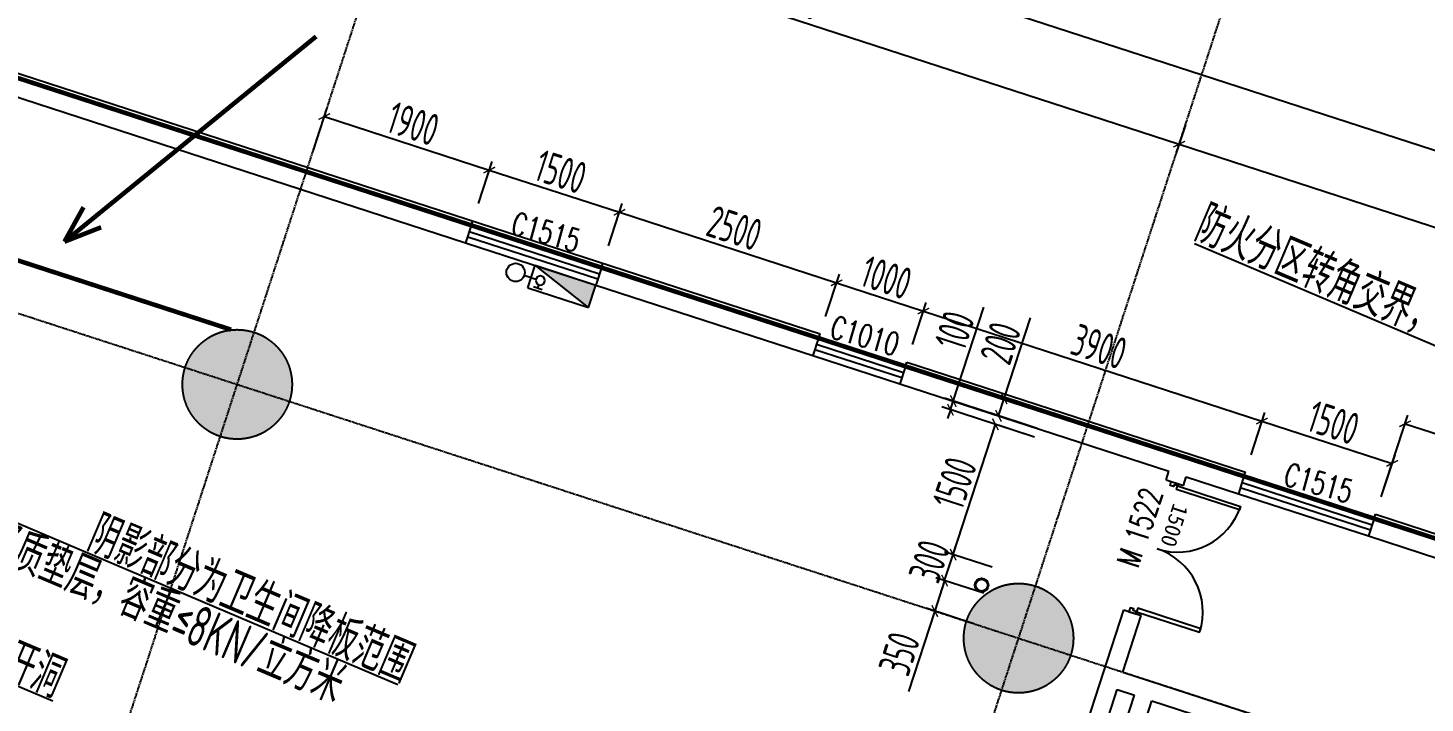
# Model space of a CAD drawing. Extents: x -3523 to 12007717, y -6694179 to 21431.
# Drawn here: x 11957767 to 11973072, y -6392090 to -6384691 of the extents above; entities that cross this region are included whole.
import ezdxf
from ezdxf.enums import TextEntityAlignment as Align
from ezdxf.xclip import XClip

# ---------------------------------------------------------------- set-up
doc = ezdxf.new("R2010")
doc.units = 0
doc.header["$LTSCALE"] = 10
doc.header["$MEASUREMENT"] = 0
doc.header["$XCLIPFRAME"] = 0
doc.linetypes.add('A3-RG-axis-100$0$CENTER', pattern=[2, 1.25, -0.25, 0.25, -0.25])
doc.linetypes.add('A3-RI-4F$0$DASH', pattern=[0.35, 0.25, -0.1])
for name, color, linetype in [('A3-RB-4F-100$0$A-DIMS-100', 1, 'Continuous'), ('A3-RG-axis-100$0$A-DIMS-100', 1, 'Continuous'), ('A3-RG-axis-100$0$A-GRID', 1, 'A3-RG-axis-100$0$CENTER'), ('A3-RI-4F$0$A-DOOR', 32, 'Continuous'), ('A3-RI-4F$0$A-FLOR', 2, 'Continuous'), ('A3-RI-4F$0$A-GLAZ', 140, 'Continuous'), ('A3-RI-4F$0$A-WALL', 7, 'Continuous'), ('A3-RI-4F$0$A-WALL-FINI', 95, 'Continuous'), ('A3-RM-4F$0$$AUDIT_BAD_LAYER1', 7, 'Continuous'), ('A3-RM-4F$0$0P-1', 191, 'Continuous'), ('A3-RM-4F$0$0P-FE-FH-P', 41, 'A3-RM-4F$0$YJdef_FE-FH_LINE_F'), ('A3-RM-4F$0$0P-FE-FH-V', 141, 'Continuous'), ('A3-RM-4F$0$0P-FE-HY', 141, 'Continuous'), ('A3-RS-1F$0$A-HATH-GRAY', 8, 'Continuous'), ('A3-RS-1F$0$A-WALL', 7, 'Continuous'), ('A3-SYMB-4F-100$0$A-SYMB', 4, 'Continuous'), ('A3-SYMB-4F-100$0$A-SYMB-AREA', 4, 'Continuous'), ('A3-SYMB-4F-100$0$A-SYMB-DOOR', 3, 'Continuous'), ('A3-SYMB-4F-100$0$A-SYMB-DOOR1', 3, 'Continuous'), ('A3-SYMB-4F-100$0$A-SYMB-DOOR2', 3, 'Continuous'), ('A3-SYMB-4F-100$0$A-SYMB-DOOR3', 3, 'Continuous'), ('A3-SYMB-4F-100$0$A-SYMB-NAME', 4, 'Continuous'), ('A3-SYMB-4F-100$0$A-SYMB-NAME-E', 4, 'Continuous')]:
    doc.layers.add(name, color=color, linetype=linetype)
doc.layers.add('A3-RI-4F$0$临时层', color=140, linetype='Continuous', plot=False)
doc.styles.add('A3-RB-4F-100$0$XD2008', font='xd-hzs.shx', dxfattribs={"width": 0.7, "bigfont": 'xd-hztxt.shx'})
doc.styles.add('A3-RG-axis-100$0$XD2008', font='xd-hzs.shx', dxfattribs={"width": 0.7, "bigfont": 'xd-hztxt.shx'})
doc.styles.add('A3-RI-4F$0$Standard', font='')
doc.styles.add('A3-RM-4F$0$hz1', font='hzs.shx', dxfattribs={"width": 0.75, "bigfont": 'hztxt.shx'})
doc.styles.add('A3-SYMB-4F-100$0$ECADI', font='hzs.shx', dxfattribs={"width": 0.7, "bigfont": 'hztxt.shx'})
doc.styles.add('A3-SYMB-4F-100$0$ECADI-TXT', font='simplex.shx', dxfattribs={"bigfont": 'hztxt.shx'})
doc.styles.get('A3-RI-4F$0$Standard').set_extended_font_data('SimSun')
doc.linetypes.add('A3-RM-4F$0$YJdef_FE-FH_LINE_F', pattern='A,4,-0.2,["F",A3-RM-4F$0$hz1,S=0.2,R=0,X=-0.1,Y=-0.1],-0.1', length=4.3)
doc.dimstyles.new('A3-RB-4F-100$0$XD100$0', dxfattribs={"dimscale": 100, "dimtxt": 3.5, "dimasz": 1, "dimexe": 1, "dimexo": 2, "dimgap": 0.5, "dimtad": 1, "dimdec": 0, "dimdsep": 46, "dimtxsty": 'A3-RB-4F-100$0$XD2008', "dimblk1": 'A3-RB-4F-100$0$_ARCHTICK', "dimblk2": 'A3-RB-4F-100$0$_ARCHTICK', "dimsah": 1, "dimcen": 2.5, "dimclrt": 4, "dimaunit": 1, "dimadec": 0, "dimazin": 0, "dimtfac": 1, "dimtdec": 0, "dimtix": 1, "dimtmove": 0, "dimatfit": 3, "dimfxl": 0, "dimtolj": 1, "dimtzin": 0, "dimarcsym": 0})
doc.dimstyles.new('A3-RG-axis-100$0$XD100$0', dxfattribs={"dimscale": 100, "dimtxt": 3.5, "dimasz": 1, "dimexe": 1, "dimexo": 2, "dimgap": 0.5, "dimtad": 1, "dimdec": 0, "dimdsep": 46, "dimtxsty": 'A3-RG-axis-100$0$XD2008', "dimblk1": 'A3-RG-axis-100$0$_ARCHTICK', "dimblk2": 'A3-RG-axis-100$0$_ARCHTICK', "dimsah": 1, "dimcen": 2.5, "dimclrt": 4, "dimaunit": 1, "dimadec": 0, "dimazin": 0, "dimtfac": 1, "dimtdec": 0, "dimtix": 1, "dimtmove": 0, "dimatfit": 3, "dimfxl": 0, "dimtolj": 1, "dimtzin": 0, "dimarcsym": 0})

# ---------------------------------------------------------------- blocks, each defined once
blk = doc.blocks.new('A3-RI-4F$0$J-双扇门-1500')
for points in [[(25, 80), (25, 805), (65, 805), (65, 80)], [(1475, 80), (1475, 805), (1435, 805), (1435, 80)], [(0, 80), (25, 80), (25, 40), (45, 40), (45, 0), (0, 0)], [(1500, 80), (1475, 80), (1475, 40), (1455, 40), (1455, 0), (1500, 0)]]:
    blk.add_lwpolyline(points, close=True)
for centre, start, end in [((25, 80), 0, 90), ((1475, 80), 90, 180)]:
    blk.add_arc(centre, 725, start, end)
at = {"layer": 'Defpoints', "style": 'A3-RI-4F$0$Standard'}
blk.add_text('1500', height=175, rotation=360, dxfattribs=at).set_placement((210, 94))
blk = doc.blocks.new('A3-RI-4F')
at = {"layer": 'A3-RI-4F$0$A-FLOR', "linetype": 'A3-RI-4F$0$DASH', "const_width": 50}
blk.add_lwpolyline([(11978174, -6391908), (11978174, -6391908), (11943983, -6380797), (11944801, -6378308), (11943490, -6377883), (11943490, -6377883), (11936319, -6375553), (11936424, -6375230), (11935996, -6375091), (11935888, -6375424)], dxfattribs=at)
at = {"layer": 'A3-RI-4F$0$A-GLAZ'}
for p, q in [((11962624, -6386855), (11964050, -6387319)), ((11962562, -6387045), (11963989, -6387509)), ((11962584, -6386979), (11964010, -6387442)), ((11962602, -6386922), (11964029, -6387385)), ((11966428, -6388091), (11967379, -6388400)), ((11966388, -6388215), (11967339, -6388524)), ((11966407, -6388158), (11967358, -6388467)), ((11966366, -6388281), (11967317, -6388590)), ((11971088, -6389605), (11972515, -6390069)), ((11971027, -6389796), (11972453, -6390259)), ((11971048, -6389729), (11972475, -6390193)), ((11971067, -6389672), (11972493, -6390136))]:
    blk.add_line(p, q, dxfattribs=at)
at = {"layer": 'A3-RI-4F$0$A-WALL'}
for p, q in [((11950260, -6382838), (11962624, -6386855)), ((11952291, -6383708), (11962562, -6387045)), ((11962624, -6386855), (11962562, -6387045)), ((11962624, -6386855), (11962562, -6387045)), ((11964050, -6387319), (11963989, -6387509)), ((11964050, -6387319), (11966428, -6388091)), ((11963989, -6387509), (11966366, -6388281)), ((11966428, -6388091), (11966366, -6388281)), ((11967379, -6388400), (11967317, -6388590)), ((11967379, -6388400), (11971088, -6389605)), ((11967317, -6388590), (11970265, -6389548)), ((11970235, -6389644), (11970265, -6389548)), ((11970235, -6389644), (11970425, -6389705)), ((11970425, -6389705), (11970456, -6389610)), ((11970456, -6389610), (11971027, -6389796)), ((11971088, -6389605), (11971027, -6389796)), ((11972515, -6390069), (11972453, -6390259)), ((11972515, -6390069), (11974512, -6390718)), ((11972453, -6390259), (11974450, -6390908)), ((11967083, -6399344), (11969771, -6391070)), ((11969760, -6391750), (11969961, -6391132)), ((11969771, -6391070), (11969961, -6391132)), ((11969760, -6391750), (11972756, -6392723)), ((11967335, -6399216), (11969699, -6391940)), ((11969699, -6391940), (11969889, -6392002)), ((11967587, -6399087), (11969889, -6392002)), ((11968225, -6397770), (11970079, -6392064)), ((11970079, -6392064), (11972694, -6392914))]:
    blk.add_line(p, q, dxfattribs=at)
at = {"layer": 'A3-RI-4F$0$A-WALL-FINI'}
for p, q in [((11950275, -6382790), (11966444, -6388044)), ((11962624, -6386855), (11962639, -6386808)), ((11964050, -6387319), (11964066, -6387271)), ((11966428, -6388091), (11966444, -6388044)), ((11967379, -6388400), (11967395, -6388353)), ((11967395, -6388353), (11971104, -6389558)), ((11971088, -6389605), (11971104, -6389558)), ((11972515, -6390069), (11972530, -6390021)), ((11972530, -6390021), (11978189, -6391860))]:
    blk.add_line(p, q, dxfattribs=at)
at = {"layer": 'A3-RI-4F$0$A-WALL-FINI', "color": 5, "linetype": 'A3-RI-4F$0$DASH', "const_width": 50}
for points in [[(11958167, -6387034), (11958376, -6386656)], [(11958167, -6387034), (11958569, -6386876)]]:
    blk.add_lwpolyline(points, dxfattribs=at)
at = {"layer": 'A3-RI-4F$0$临时层', "color": 5, "linetype": 'A3-RI-4F$0$DASH', "const_width": 50}
for points in [[(11943539, -6382652), (11959992, -6387998)], [(11960924, -6384785), (11958167, -6387034)]]:
    blk.add_lwpolyline(points, dxfattribs=at)
at = {"layer": 'A3-RI-4F$0$A-DOOR', "rotation": 251.9999999965609}
blk.add_blockref('A3-RI-4F$0$J-双扇门-1500', (11970292, -6389662), dxfattribs=at)
blk = doc.blocks.new('A3-RG-axis-100$0$_ARCHTICK')
at = {"color": 0, "linetype": 'ByBlock', "const_width": 0.15}
blk.add_lwpolyline([(-0.5, -0.5), (0.5, 0.5)], dxfattribs=at)
blk = doc.blocks.new('*D252')
at = {"layer": 'A3-RG-axis-100$0$A-DIMS-100', "color": 0, "lineweight": -2}
for p, q in [((11961887, -6382974), (11961788, -6383279)), ((11961819, -6383184), (11970378, -6385965)), ((11970447, -6385755), (11970347, -6386060))]:
    blk.add_line(p, q, dxfattribs=at)
at = {"layer": 'Defpoints', "color": 0}
for p in [(11961949, -6382783), (11970508, -6385565), (11970378, -6385965)]:
    blk.add_point(p, dxfattribs=at)
at = {"layer": 'A3-RG-axis-100$0$A-DIMS-100', "color": 0, "lineweight": -2, "xscale": 100, "yscale": 100, "zscale": 100}
for p, rotation in [((11961819, -6383184), 162.0000000004873), ((11970378, -6385965), 342.0000000004872)]:
    blk.add_blockref('A3-RG-axis-100$0$_ARCHTICK', p, dxfattribs=dict(at, rotation=rotation))
at = {"layer": 'A3-RG-axis-100$0$A-DIMS-100', "color": 4, "insert": (11966168, -6384360), "char_height": 350, "attachment_point": 5, "rotation": 342, "style": 'A3-RG-axis-100$0$XD2008'}
blk.add_mtext('\\A1;9000', dxfattribs=at)
blk = doc.blocks.new('*D257')
at = {"layer": 'A3-RG-axis-100$0$A-DIMS-100', "color": 0, "lineweight": -2}
for p, q in [((11918409, -6371163), (11919299, -6368422)), ((11919269, -6368517), (11981087, -6388603)), ((11981403, -6387632), (11981056, -6388698))]:
    blk.add_line(p, q, dxfattribs=at)
at = {"layer": 'Defpoints', "color": 0}
for p in [(11918347, -6371353), (11981464, -6387442), (11981087, -6388603)]:
    blk.add_point(p, dxfattribs=at)
at = {"layer": 'A3-RG-axis-100$0$A-DIMS-100', "color": 0, "lineweight": -2, "xscale": 100, "yscale": 100, "zscale": 100}
for p, rotation in [((11919269, -6368517), 162.0000000004873), ((11981087, -6388603), 342.0000000004872)]:
    blk.add_blockref('A3-RG-axis-100$0$_ARCHTICK', p, dxfattribs=dict(at, rotation=rotation))
at = {"layer": 'A3-RG-axis-100$0$A-DIMS-100', "color": 4, "insert": (11950247, -6378346), "char_height": 350, "attachment_point": 5, "rotation": 342, "style": 'A3-RG-axis-100$0$XD2008'}
blk.add_mtext('\\A1;65000', dxfattribs=at)
blk = doc.blocks.new('*D259')
at = {"layer": 'A3-RG-axis-100$0$A-DIMS-100', "color": 0, "lineweight": -2}
for p, q in [((11970447, -6385755), (11970347, -6386060)), ((11970378, -6385965), (11977036, -6388128)), ((11977104, -6387918), (11977005, -6388223))]:
    blk.add_line(p, q, dxfattribs=at)
at = {"layer": 'Defpoints', "color": 0}
for p in [(11970508, -6385565), (11977166, -6387728), (11977036, -6388128)]:
    blk.add_point(p, dxfattribs=at)
at = {"layer": 'A3-RG-axis-100$0$A-DIMS-100', "color": 0, "lineweight": -2, "xscale": 100, "yscale": 100, "zscale": 100}
for p, rotation in [((11970378, -6385965), 161.999999999888), ((11977036, -6388128), 341.999999999888)]:
    blk.add_blockref('A3-RG-axis-100$0$_ARCHTICK', p, dxfattribs=dict(at, rotation=rotation))
at = {"layer": 'A3-RG-axis-100$0$A-DIMS-100', "color": 4, "insert": (11973777, -6386833), "char_height": 350, "attachment_point": 5, "rotation": 342, "style": 'A3-RG-axis-100$0$XD2008'}
blk.add_mtext('\\A1;7000', dxfattribs=at)
blk = doc.blocks.new('A3-SYMB-4F-100$0$ECADI-TAG-ROOM')
at = {"layer": 'A3-SYMB-4F-100$0$A-SYMB-AREA', "style": 'A3-SYMB-4F-100$0$ECADI', "width": 0.7}
blk.add_attdef('340M2', text='', height=2.5, dxfattribs=at).set_placement((7.17, -1.75), align=Align.MIDDLE_LEFT)
at = {"layer": 'A3-SYMB-4F-100$0$A-SYMB-NAME', "style": 'A3-SYMB-4F-100$0$ECADI', "width": 0.7}
blk.add_attdef('CHINESENAME', (-5.13, 0.09), '', height=4.5, dxfattribs=at)
at = {"layer": 'A3-SYMB-4F-100$0$A-SYMB-NAME-E', "style": 'A3-SYMB-4F-100$0$ECADI', "width": 0.7}
for tag, p in [('ENGLISHHIGH', (-5.13, 8.04)), ('ENGLISHLOW', (-5.13, 4.84))]:
    blk.add_attdef(tag, p, '', height=2.5, dxfattribs=at)
blk = doc.blocks.new('A3-SYMB-4F-100$0$ECADI-TAG-DOOR')
at = {"layer": 'A3-SYMB-4F-100$0$A-SYMB-DOOR', "style": 'A3-SYMB-4F-100$0$ECADI-TXT', "width": 0.7}
for tag, p in [('门窗主编号1', (-6.41, 7.26)), ('门窗主编号2', (2.08, 7.26))]:
    blk.add_attdef(tag, p, '', height=2.5, dxfattribs=at)
at = {"layer": 'A3-SYMB-4F-100$0$A-SYMB-DOOR', "style": 'A3-SYMB-4F-100$0$ECADI-TXT', "width": 0.7, "flags": 1}
for tag, p in [('洞口尺寸(宽X高)', (-6.42, 1.62)), ('备注', (-6.39, -1.21))]:
    blk.add_attdef(tag, p, '', height=2.5, dxfattribs=at)
at = {"layer": 'A3-SYMB-4F-100$0$A-SYMB-DOOR1', "style": 'A3-SYMB-4F-100$0$ECADI-TXT', "width": 0.7}
blk.add_attdef('门窗辅编号1', (-6.41, 4.41), '', height=2.5, dxfattribs=at)
at = {"layer": 'A3-SYMB-4F-100$0$A-SYMB-DOOR2', "style": 'A3-SYMB-4F-100$0$ECADI-TXT', "width": 0.7}
blk.add_attdef('门窗辅编号2', (-2.86, 4.41), '', height=2.5, dxfattribs=at)
at = {"layer": 'A3-SYMB-4F-100$0$A-SYMB-DOOR3', "style": 'A3-SYMB-4F-100$0$ECADI-TXT', "width": 0.7}
blk.add_attdef('门窗辅编号3', (2.32, 4.41), '', height=2.5, dxfattribs=at)
blk = doc.blocks.new('A3-SYMB-4F-100')
at = {"layer": 'A3-SYMB-4F-100$0$A-SYMB'}
for points in [[(11977975, -6391791), (11977772, -6390123), (11970547, -6387056)], [(11954446, -6390169), (11956168, -6389486), (11961820, -6391885)], [(11954446, -6391954), (11956168, -6391272), (11958039, -6392066)]]:
    blk.add_lwpolyline(points, dxfattribs=at)
ref = blk.add_blockref('A3-SYMB-4F-100$0$ECADI-TAG-ROOM', (11976601, -6389583), dxfattribs=dict(at, xscale=-99.99999999989049, yscale=100.0000000001164, rotation=337.0000302380984))
ref.add_attrib('CHINESENAME', '防火分区转角交界，4M范围内仅限设固定乙级防火窗扇', (11970516, -6387014), dxfattribs={"height": 450, "rotation": 337, "style": 'A3-SYMB-4F-100$0$ECADI', "width": 0.7})
ref = blk.add_blockref('A3-SYMB-4F-100$0$ECADI-TAG-ROOM', (11957724, -6390687), dxfattribs=dict(at, xscale=99.99999999989048, yscale=100.0000000001164, rotation=337.0000000000827))
ref.add_attrib('CHINESENAME', '上部采用轻质垫层，容重≤8KN/立方米', (11956109, -6389992), dxfattribs={"height": 450, "rotation": 337, "style": 'A3-SYMB-4F-100$0$ECADI', "width": 0.7})
ref = blk.add_blockref('A3-SYMB-4F-100$0$ECADI-TAG-ROOM', (11959999, -6391107), dxfattribs=dict(at, xscale=99.99999999989048, yscale=100.0000000001164, rotation=337.0000000000827))
ref.add_attrib('CHINESENAME', '阴影部分为卫生间降板范围', (11958385, -6390412), dxfattribs={"height": 450, "rotation": 337, "style": 'A3-SYMB-4F-100$0$ECADI', "width": 0.7})
ref = blk.add_blockref('A3-SYMB-4F-100$0$ECADI-TAG-ROOM', (11957920, -6392010), dxfattribs=dict(at, xscale=99.99999999989048, yscale=100.0000000001164, rotation=337.0000000000827))
ref.add_attrib('CHINESENAME', '排烟管井开洞', (11956306, -6391315), dxfattribs={"height": 450, "rotation": 337, "style": 'A3-SYMB-4F-100$0$ECADI', "width": 0.7})
at = {"layer": 'A3-SYMB-4F-100$0$A-SYMB-DOOR'}
ref = blk.add_blockref('A3-SYMB-4F-100$0$ECADI-TAG-DOOR', (11970746, -6390456, -333), dxfattribs=dict(at, xscale=99.99999999997296, yscale=100, zscale=100, rotation=71.99999999999999))
ref.add_attrib('门窗主编号1', 'M', dxfattribs={"height": 250, "rotation": 72, "style": 'A3-SYMB-4F-100$0$ECADI-TXT', "width": 0.7}).set_placement((11969982, -6390450, -333), align=Align.RIGHT)
ref.add_attrib('门窗主编号2', '1522', (11970017, -6390357), dxfattribs={"height": 250, "rotation": 72, "style": 'A3-SYMB-4F-100$0$ECADI-TXT', "width": 0.7})
at = {"layer": 'A3-SYMB-4F-100$0$A-SYMB-DOOR1'}
ref = blk.add_blockref('A3-SYMB-4F-100$0$ECADI-TAG-DOOR', (11963792, -6387917), dxfattribs=dict(at, xscale=99.99999999997293, yscale=100, zscale=100, rotation=344.0251775405333))
ref.add_attrib('门窗主编号1', 'C1515', dxfattribs={"height": 250, "rotation": 344.0252, "style": 'A3-SYMB-4F-100$0$ECADI-TXT', "width": 0.7}).set_placement((11963772, -6387153), align=Align.RIGHT)
ref = blk.add_blockref('A3-SYMB-4F-100$0$ECADI-TAG-DOOR', (11967287, -6389052), dxfattribs=dict(at, xscale=99.99999999997293, yscale=100, zscale=100, rotation=344.0251775405333))
ref.add_attrib('门窗主编号1', 'C1010', dxfattribs={"height": 250, "rotation": 344.0252, "style": 'A3-SYMB-4F-100$0$ECADI-TXT', "width": 0.7}).set_placement((11967266, -6388289), align=Align.RIGHT)
ref = blk.add_blockref('A3-SYMB-4F-100$0$ECADI-TAG-DOOR', (11972257, -6390667), dxfattribs=dict(at, xscale=99.99999999997293, yscale=100, zscale=100, rotation=344.0251775405333))
ref.add_attrib('门窗主编号1', 'C1515', dxfattribs={"height": 250, "rotation": 344.0252, "style": 'A3-SYMB-4F-100$0$ECADI-TXT', "width": 0.7}).set_placement((11972236, -6389903), align=Align.RIGHT)
blk = doc.blocks.new('*U3226')
at = {"layer": 'A3-RM-4F$0$$AUDIT_BAD_LAYER1', "extrusion": (0, 0, -1)}
blk.add_hatch(color=256, dxfattribs=at).paths.add_polyline_path([(-260, 700), (0, 0), (0, 700)])
for p, q in [((260, 700), (0, 700)), ((0, 0), (0, 700)), ((260, 700), (0, 0)), ((260, 0), (260, 700)), ((231, 156, 0), (231, 56, 0)), ((260, 0), (0, 0)), ((231, 106, 0), (191, 106, 0))]:
    blk.add_line(p, q, dxfattribs=at)
blk.add_circle((-141, 106, 0), 50, dxfattribs=at)
blk = doc.blocks.new('A3-RM-4F$0$DFA')
at = {"layer": 'A3-RM-4F$0$0P-FE-FH-V'}
for radius in [75, 65]:
    blk.add_circle((0, 0), radius, dxfattribs=at)
blk = doc.blocks.new('A3-RM-4F')
at = {"layer": 'A3-RM-4F$0$0P-FE-FH-P'}
blk.add_line((11963204, -6387402, 0), (11963332, -6387444, 0), dxfattribs=at)
at = {"layer": 'A3-RM-4F$0$0P-FE-FH-V'}
blk.add_circle((11963109, -6387371, 0), 100, dxfattribs=at)
at = {"layer": 'A3-RM-4F$0$0P-1'}
blk.add_blockref('A3-RM-4F$0$DFA', (11968214, -6390798), dxfattribs=at)
at = {"layer": 'A3-RM-4F$0$0P-FE-FH-V'}
blk.add_blockref('A3-RM-4F$0$DFA', (11968214, -6390798), dxfattribs=at)
at = {"layer": 'A3-RM-4F$0$0P-FE-HY', "rotation": 251.9999999996504}
blk.add_blockref('*U3226', (11963323, -6387293), dxfattribs=at)
blk = doc.blocks.new('A3-RB-4F-100$0$_ARCHTICK')
at = {"color": 0, "linetype": 'ByBlock', "const_width": 0.15}
blk.add_lwpolyline([(-0.5, -0.5), (0.5, 0.5)], dxfattribs=at)
blk = doc.blocks.new('*D2609')
at = {"layer": 'A3-RB-4F-100$0$A-DIMS-100', "color": 0, "lineweight": -2}
for p, q in [((11972592, -6389831), (11972884, -6388934)), ((11972853, -6389029), (11974850, -6389678)), ((11974589, -6390480), (11974881, -6389583))]:
    blk.add_line(p, q, dxfattribs=at)
at = {"layer": 'Defpoints', "color": 0}
for p in [(11974850, -6389678), (11972530, -6390021), (11974528, -6390670)]:
    blk.add_point(p, dxfattribs=at)
at = {"layer": 'A3-RB-4F-100$0$A-DIMS-100', "color": 0, "lineweight": -2, "xscale": 100, "yscale": 100, "zscale": 100}
for p, rotation in [((11972853, -6389029), 161.9999999999523), ((11974850, -6389678), 341.9999999999523)]:
    blk.add_blockref('A3-RB-4F-100$0$_ARCHTICK', p, dxfattribs=dict(at, rotation=rotation))
at = {"layer": 'A3-RB-4F-100$0$A-DIMS-100', "color": 4, "insert": (11973921, -6389139), "char_height": 350, "attachment_point": 5, "rotation": 342, "style": 'A3-RB-4F-100$0$XD2008'}
blk.add_mtext('\\A1;2100', dxfattribs=at)
blk = doc.blocks.new('*D2610')
at = {"layer": 'A3-RB-4F-100$0$A-DIMS-100', "color": 0, "lineweight": -2}
for p, q in [((11971166, -6389368), (11971316, -6388904)), ((11971285, -6388999), (11972712, -6389463)), ((11972592, -6389831), (11972743, -6389368))]:
    blk.add_line(p, q, dxfattribs=at)
at = {"layer": 'Defpoints', "color": 0}
for p in [(11972712, -6389463), (11971104, -6389558), (11972530, -6390021)]:
    blk.add_point(p, dxfattribs=at)
at = {"layer": 'A3-RB-4F-100$0$A-DIMS-100', "color": 0, "lineweight": -2, "xscale": 100, "yscale": 100, "zscale": 100}
for p, rotation in [((11971285, -6388999), 161.9999999999605), ((11972712, -6389463), 341.9999999999605)]:
    blk.add_blockref('A3-RB-4F-100$0$_ARCHTICK', p, dxfattribs=dict(at, rotation=rotation))
at = {"layer": 'A3-RB-4F-100$0$A-DIMS-100', "color": 4, "insert": (11972068, -6389017), "char_height": 350, "attachment_point": 5, "rotation": 342, "style": 'A3-RB-4F-100$0$XD2008'}
blk.add_mtext('\\A1;1500', dxfattribs=at)
blk = doc.blocks.new('*D2681')
at = {"layer": 'A3-RB-4F-100$0$A-DIMS-100', "color": 0, "lineweight": -2}
for p, q in [((11967456, -6388162), (11967607, -6387699)), ((11967576, -6387794), (11971285, -6388999)), ((11971166, -6389368), (11971316, -6388904))]:
    blk.add_line(p, q, dxfattribs=at)
at = {"layer": 'Defpoints', "color": 0}
for p in [(11967395, -6388353), (11971285, -6388999), (11971104, -6389558)]:
    blk.add_point(p, dxfattribs=at)
at = {"layer": 'A3-RB-4F-100$0$A-DIMS-100', "color": 0, "lineweight": -2, "xscale": 100, "yscale": 100, "zscale": 100}
for p, rotation in [((11967576, -6387794), 161.9999999999688), ((11971285, -6388999), 341.9999999999688)]:
    blk.add_blockref('A3-RB-4F-100$0$_ARCHTICK', p, dxfattribs=dict(at, rotation=rotation))
at = {"layer": 'A3-RB-4F-100$0$A-DIMS-100', "color": 4, "insert": (11969500, -6388183), "char_height": 350, "attachment_point": 5, "rotation": 342, "style": 'A3-RB-4F-100$0$XD2008'}
blk.add_mtext('\\A1;3900', dxfattribs=at)
blk = doc.blocks.new('*D2682')
at = {"layer": 'A3-RB-4F-100$0$A-DIMS-100', "color": 0, "lineweight": -2}
for p, q in [((11966505, -6387853), (11966656, -6387390)), ((11966625, -6387485), (11967576, -6387794)), ((11967456, -6388162), (11967607, -6387699))]:
    blk.add_line(p, q, dxfattribs=at)
at = {"layer": 'Defpoints', "color": 0}
for p in [(11967576, -6387794), (11966443, -6388044), (11967395, -6388353)]:
    blk.add_point(p, dxfattribs=at)
at = {"layer": 'A3-RB-4F-100$0$A-DIMS-100', "color": 0, "lineweight": -2, "xscale": 100, "yscale": 100, "zscale": 100}
for p, rotation in [((11966625, -6387485), 161.9999999999784), ((11967576, -6387794), 341.9999999999785)]:
    blk.add_blockref('A3-RB-4F-100$0$_ARCHTICK', p, dxfattribs=dict(at, rotation=rotation))
at = {"layer": 'A3-RB-4F-100$0$A-DIMS-100', "color": 4, "insert": (11967170, -6387426), "char_height": 350, "attachment_point": 5, "rotation": 342, "style": 'A3-RB-4F-100$0$XD2008'}
blk.add_mtext('\\A1;1000', dxfattribs=at)
blk = doc.blocks.new('*D2683')
at = {"layer": 'A3-RB-4F-100$0$A-DIMS-100', "color": 0, "lineweight": -2}
for p, q in [((11964128, -6387081), (11964278, -6386617)), ((11964247, -6386712), (11966625, -6387485)), ((11966505, -6387853), (11966656, -6387390))]:
    blk.add_line(p, q, dxfattribs=at)
at = {"layer": 'Defpoints', "color": 0}
for p in [(11964066, -6387271), (11966625, -6387485), (11966443, -6388044)]:
    blk.add_point(p, dxfattribs=at)
at = {"layer": 'A3-RB-4F-100$0$A-DIMS-100', "color": 0, "lineweight": -2, "xscale": 100, "yscale": 100, "zscale": 100}
for p, rotation in [((11964247, -6386712), 161.999999999954), ((11966625, -6387485), 341.999999999954)]:
    blk.add_blockref('A3-RB-4F-100$0$_ARCHTICK', p, dxfattribs=dict(at, rotation=rotation))
at = {"layer": 'A3-RB-4F-100$0$A-DIMS-100', "color": 4, "insert": (11965506, -6386885), "char_height": 350, "attachment_point": 5, "rotation": 342, "style": 'A3-RB-4F-100$0$XD2008'}
blk.add_mtext('\\A1;2500', dxfattribs=at)
blk = doc.blocks.new('*D2684')
at = {"layer": 'A3-RB-4F-100$0$A-DIMS-100', "color": 0, "lineweight": -2}
for p, q in [((11962701, -6386617), (11962852, -6386154)), ((11962821, -6386249), (11964247, -6386712)), ((11964128, -6387081), (11964278, -6386617))]:
    blk.add_line(p, q, dxfattribs=at)
at = {"layer": 'Defpoints', "color": 0}
for p in [(11964247, -6386712), (11962639, -6386808), (11964066, -6387271)]:
    blk.add_point(p, dxfattribs=at)
at = {"layer": 'A3-RB-4F-100$0$A-DIMS-100', "color": 0, "lineweight": -2, "xscale": 100, "yscale": 100, "zscale": 100}
for p, rotation in [((11962821, -6386249), 161.9999999999706), ((11964247, -6386712), 341.9999999999706)]:
    blk.add_blockref('A3-RB-4F-100$0$_ARCHTICK', p, dxfattribs=dict(at, rotation=rotation))
at = {"layer": 'A3-RB-4F-100$0$A-DIMS-100', "color": 4, "insert": (11963604, -6386267), "char_height": 350, "attachment_point": 5, "rotation": 342, "style": 'A3-RB-4F-100$0$XD2008'}
blk.add_mtext('\\A1;1500', dxfattribs=at)
blk = doc.blocks.new('*D2685')
at = {"layer": 'A3-RB-4F-100$0$A-DIMS-100', "color": 0, "lineweight": -2}
for p, q in [((11960894, -6386030), (11961045, -6385567)), ((11961014, -6385662), (11962821, -6386249)), ((11962701, -6386617), (11962852, -6386154))]:
    blk.add_line(p, q, dxfattribs=at)
at = {"layer": 'Defpoints', "color": 0}
for p in [(11960832, -6386220), (11962821, -6386249), (11962639, -6386808)]:
    blk.add_point(p, dxfattribs=at)
at = {"layer": 'A3-RB-4F-100$0$A-DIMS-100', "color": 0, "lineweight": -2, "xscale": 100, "yscale": 100, "zscale": 100}
for p, rotation in [((11961014, -6385662), 161.9999999999718), ((11962821, -6386249), 341.9999999999719)]:
    blk.add_blockref('A3-RB-4F-100$0$_ARCHTICK', p, dxfattribs=dict(at, rotation=rotation))
at = {"layer": 'A3-RB-4F-100$0$A-DIMS-100', "color": 4, "insert": (11961987, -6385741), "char_height": 350, "attachment_point": 5, "rotation": 342, "style": 'A3-RB-4F-100$0$XD2008'}
blk.add_mtext('\\A1;1900', dxfattribs=at)
blk = doc.blocks.new('*D2849')
at = {"layer": 'A3-RB-4F-100$0$A-DIMS-100', "color": 0, "lineweight": -2}
for p, q in [((11968237, -6390887), (11967714, -6390717)), ((11967809, -6390748), (11967701, -6391081)), ((11967701, -6391081), (11967413, -6391965)), ((11968129, -6391220), (11967606, -6391050))]:
    blk.add_line(p, q, dxfattribs=at)
at = {"layer": 'Defpoints', "color": 0}
for p in [(11967809, -6390748), (11968427, -6390949), (11968319, -6391282)]:
    blk.add_point(p, dxfattribs=at)
at = {"layer": 'A3-RB-4F-100$0$A-DIMS-100', "color": 0, "lineweight": -2, "xscale": 100, "yscale": 100, "zscale": 100}
for p, rotation in [((11967809, -6390748), 71.99999999997692), ((11967701, -6391081), 251.9999999999769)]:
    blk.add_blockref('A3-RB-4F-100$0$_ARCHTICK', p, dxfattribs=dict(at, rotation=rotation))
at = {"layer": 'A3-RB-4F-100$0$A-DIMS-100', "color": 4, "insert": (11967312, -6391549), "char_height": 350, "attachment_point": 5, "rotation": 72, "style": 'A3-RB-4F-100$0$XD2008'}
blk.add_mtext('\\A1;350', dxfattribs=at)
blk = doc.blocks.new('*D2850')
at = {"layer": 'A3-RB-4F-100$0$A-DIMS-100', "color": 0, "lineweight": -2}
for p, q in [((11967902, -6390463), (11967933, -6390368)), ((11968330, -6390602), (11967807, -6390432)), ((11967809, -6390748), (11967902, -6390463)), ((11968237, -6390887), (11967714, -6390717)), ((11967809, -6390748), (11967778, -6390843))]:
    blk.add_line(p, q, dxfattribs=at)
at = {"layer": 'Defpoints', "color": 0}
for p in [(11967902, -6390463), (11968520, -6390664), (11968427, -6390949)]:
    blk.add_point(p, dxfattribs=at)
at = {"layer": 'A3-RB-4F-100$0$A-DIMS-100', "color": 0, "lineweight": -2, "xscale": 100, "yscale": 100, "zscale": 100}
for p, rotation in [((11967902, -6390463), 251.9999999998578), ((11967809, -6390748), 71.99999999985778)]:
    blk.add_blockref('A3-RB-4F-100$0$_ARCHTICK', p, dxfattribs=dict(at, rotation=rotation))
at = {"layer": 'A3-RB-4F-100$0$A-DIMS-100', "color": 4, "insert": (11967641, -6390536), "char_height": 350, "attachment_point": 5, "rotation": 72, "style": 'A3-RB-4F-100$0$XD2008'}
blk.add_mtext('\\A1;300', dxfattribs=at)
blk = doc.blocks.new('*D2851')
at = {"layer": 'A3-RB-4F-100$0$A-DIMS-100', "color": 0, "lineweight": -2}
for p, q in [((11967902, -6390463), (11968365, -6389036)), ((11968793, -6389175), (11968270, -6389005)), ((11968330, -6390602), (11967807, -6390432))]:
    blk.add_line(p, q, dxfattribs=at)
at = {"layer": 'Defpoints', "color": 0}
for p in [(11968365, -6389036), (11968983, -6389237), (11968520, -6390664)]:
    blk.add_point(p, dxfattribs=at)
at = {"layer": 'A3-RB-4F-100$0$A-DIMS-100', "color": 0, "lineweight": -2, "xscale": 100, "yscale": 100, "zscale": 100}
for p, rotation in [((11968365, -6389036), 72.0000000000036), ((11967902, -6390463), 252.0000000000036)]:
    blk.add_blockref('A3-RB-4F-100$0$_ARCHTICK', p, dxfattribs=dict(at, rotation=rotation))
at = {"layer": 'A3-RB-4F-100$0$A-DIMS-100', "color": 4, "insert": (11967919, -6389680), "char_height": 350, "attachment_point": 5, "rotation": 72, "style": 'A3-RB-4F-100$0$XD2008'}
blk.add_mtext('\\A1;1500', dxfattribs=at)
blk = doc.blocks.new('*D2852')
at = {"layer": 'A3-RB-4F-100$0$A-DIMS-100', "color": 0, "lineweight": -2}
for p, q in [((11967904, -6388781), (11968239, -6387751)), ((11968793, -6389175), (11967778, -6388845)), ((11968824, -6389080), (11967809, -6388750)), ((11967873, -6388876), (11967842, -6388971)), ((11967873, -6388876), (11967904, -6388781))]:
    blk.add_line(p, q, dxfattribs=at)
at = {"layer": 'Defpoints', "color": 0}
for p in [(11967904, -6388781), (11969014, -6389142), (11968983, -6389237)]:
    blk.add_point(p, dxfattribs=at)
at = {"layer": 'A3-RB-4F-100$0$A-DIMS-100', "color": 0, "lineweight": -2, "xscale": 100, "yscale": 100, "zscale": 100}
for p, rotation in [((11967904, -6388781), 251.9999999999699), ((11967873, -6388876), 71.99999999996984)]:
    blk.add_blockref('A3-RB-4F-100$0$_ARCHTICK', p, dxfattribs=dict(at, rotation=rotation))
at = {"layer": 'A3-RB-4F-100$0$A-DIMS-100', "color": 4, "insert": (11967919, -6388006), "char_height": 350, "attachment_point": 5, "rotation": 72, "style": 'A3-RB-4F-100$0$XD2008'}
blk.add_mtext('\\A1;100', dxfattribs=at)
blk = doc.blocks.new('*D2853')
at = {"layer": 'A3-RB-4F-100$0$A-DIMS-100', "color": 0, "lineweight": -2}
for p, q in [((11968460, -6388752), (11968748, -6387867)), ((11968886, -6388890), (11968365, -6388721)), ((11968399, -6388942), (11968460, -6388752)), ((11968824, -6389080), (11968303, -6388911))]:
    blk.add_line(p, q, dxfattribs=at)
at = {"layer": 'Defpoints', "color": 0}
for p in [(11968460, -6388752), (11969076, -6388952), (11969014, -6389142)]:
    blk.add_point(p, dxfattribs=at)
at = {"layer": 'A3-RB-4F-100$0$A-DIMS-100', "color": 0, "lineweight": -2, "xscale": 100, "yscale": 100, "zscale": 100}
for p, rotation in [((11968460, -6388752), 72.0000000000267), ((11968399, -6388942), 252.0000000000267)]:
    blk.add_blockref('A3-RB-4F-100$0$_ARCHTICK', p, dxfattribs=dict(at, rotation=rotation))
at = {"layer": 'A3-RB-4F-100$0$A-DIMS-100', "color": 4, "insert": (11968421, -6388145), "char_height": 350, "attachment_point": 5, "rotation": 72, "style": 'A3-RB-4F-100$0$XD2008'}
blk.add_mtext('\\A1;200', dxfattribs=at)
blk = doc.blocks.new('*D2506')
at = {"layer": 'A3-RB-4F-100$0$A-DIMS-100', "color": 0, "lineweight": -2}
for p, q in [((11954523, -6392372), (11954640, -6392011)), ((11954609, -6392106), (11958508, -6393373)), ((11958422, -6393639), (11958539, -6393278))]:
    blk.add_line(p, q, dxfattribs=at)
at = {"layer": 'Defpoints', "color": 0}
for p in [(11954461, -6392562), (11958508, -6393373), (11958360, -6393829)]:
    blk.add_point(p, dxfattribs=at)
at = {"layer": 'A3-RB-4F-100$0$A-DIMS-100', "color": 0, "lineweight": -2, "xscale": 100, "yscale": 100, "zscale": 100}
for p, rotation in [((11954609, -6392106), 161.9999640730512), ((11958508, -6393373), 341.9999640730513)]:
    blk.add_blockref('A3-RB-4F-100$0$_ARCHTICK', p, dxfattribs=dict(at, rotation=rotation))
at = {"layer": 'A3-RB-4F-100$0$A-DIMS-100', "color": 4, "insert": (11956628, -6392526), "char_height": 350, "attachment_point": 5, "rotation": 342, "style": 'A3-RB-4F-100$0$XD2008'}
blk.add_mtext('\\A1;4100', dxfattribs=at)
blk = doc.blocks.new('A3-RS-1F')
at = {"layer": 'A3-RS-1F$0$A-HATH-GRAY'}
h = blk.add_hatch(color=256, dxfattribs=at)
edge = h.paths.add_edge_path()
edge.add_arc((11960060, -6388598), 600, 0, 360)
h = blk.add_hatch(color=256, dxfattribs=at)
edge = h.paths.add_edge_path()
edge.add_arc((11968619, -6391379), 600, 0, 360)
at = {"layer": 'A3-RS-1F$0$A-WALL'}
for centre in [(11960060, -6388598), (11968619, -6391379)]:
    blk.add_circle(centre, 600, dxfattribs=at)
blk = doc.blocks.new('A3-RG-axis-100')
at = {"layer": 'A3-RG-axis-100$0$A-GRID'}
for p, q in [((11908702.6, -6371911.2), (12006585.7, -6403715.4)), ((11950027, -6419475.4), (11962313.3, -6381662.1)), ((11964138.4, -6405169.6), (11970872.8, -6384443.3))]:
    blk.add_line(p, q, dxfattribs=at)
at = {"layer": 'A3-RG-axis-100$0$A-DIMS-100'}
for base, p1, p2, picture, middle in [((11981087.2, -6388603.3), (11918347.2, -6371352.8), (11981464.5, -6387442.1), '*D257', (11950247.4, -6378346.3)), ((11970378.4, -6385965), (11961948.9, -6382783.5), (11970508.4, -6385564.6), '*D252', (11966168.1, -6384360.4))]:
    dim = blk.add_linear_dim(base=base, p1=p1, p2=p2, angle=342, dimstyle='A3-RG-axis-100$0$XD100$0', override={"dimasz": 1}, dxfattribs=at)
    dim.commit()
    dim.dimension.update_dxf_attribs({"geometry": picture, "text_midpoint": middle})
dim = blk.add_aligned_dim(p1=(11970508.4, -6385564.6), p2=(11977165.8, -6387727.7), distance=-420.9, text='7000', dimstyle='A3-RG-axis-100$0$XD100$0', override={"dimasz": 1}, dxfattribs=at)
dim.commit()
dim.dimension.update_dxf_attribs({"geometry": '*D259', "text_midpoint": (11973776.6, -6386832.5)})
blk = doc.blocks.new('A3-RB-4F-100')
at = {"layer": 'A3-RB-4F-100$0$A-DIMS-100'}
for p1, p2, distance, override, picture, middle in [((11960832.2, -6386220.4), (11962639.2, -6386807.6), 587.4, {"dimasz": 1, "dimadec": 3}, '*D2685', (11961986.7, -6385741.4)), ((11962639.2, -6386807.6), (11964065.8, -6387271.1), 587.4, {"dimasz": 1, "dimadec": 3}, '*D2684', (11963603.5, -6386266.7)), ((11964065.8, -6387271.1), (11966443.4, -6388043.6), 587.4, {"dimasz": 1, "dimadec": 3}, '*D2683', (11965505.7, -6386884.7)), ((11966443.4, -6388043.6), (11967394.7, -6388352.7), 587.4, {"dimasz": 1, "dimadec": 3}, '*D2682', (11967170.1, -6387425.6)), ((11967394.7, -6388352.7), (11971103.8, -6389557.9), 587.4, {"dimasz": 1, "dimadec": 3}, '*D2681', (11969500.3, -6388182.7)), ((11971103.8, -6389557.9), (11972530.4, -6390021.4), 587.4, {"dimasz": 1, "dimadec": 3}, '*D2610', (11972068.1, -6389017)), ((11972530.4, -6390021.4), (11974527.6, -6390670.3), 1043.6, {"dimasz": 1, "dimadec": 3}, '*D2609', (11973921, -6389139.3)), ((11968520, -6390663.6), (11968983.5, -6389237), 650.1, {"dimasz": 1, "dimadec": 3}, '*D2851', (11967919.5, -6389679.9)), ((11968427.3, -6390948.8), (11968520, -6390663.6), 650.1, {"dimasz": 1, "dimadec": 3}, '*D2850', (11967641.4, -6390535.8)), ((11954460.7, -6392562), (11958360, -6393828.9), 479.4, {"dimadec": 3}, '*D2506', (11956628.1, -6392525.5))]:
    dim = blk.add_aligned_dim(p1=p1, p2=p2, distance=distance, dimstyle='A3-RB-4F-100$0$XD100$0', override=override, dxfattribs=at)
    dim.commit()
    dim.dimension.update_dxf_attribs({"geometry": picture, "text_midpoint": middle})
for base, p1, p2, picture, middle in [((11967903.9, -6388781.1), (11968983.5, -6389237), (11969014.4, -6389141.9), '*D2852', (11968133.1, -6388075.7)), ((11968460.3, -6388751.6), (11969014.4, -6389141.9), (11969076.2, -6388951.7), '*D2853', (11968634.9, -6388214.2)), ((11967809, -6390747.9), (11968319.1, -6391281.8), (11968427.3, -6390948.8), '*D2849', (11967526.2, -6391618.2))]:
    dim = blk.add_linear_dim(base=base, p1=p1, p2=p2, angle=72, dimstyle='A3-RB-4F-100$0$XD100$0', override={"dimasz": 1, "dimadec": 3}, dxfattribs=at)
    dim.commit()
    dim.dimension.update_dxf_attribs({"geometry": picture, "text_midpoint": middle, "dimtype": 129})

msp = doc.modelspace()

# ---------------------------------------------------------------- block references
for name in ['A3-RB-4F-100', 'A3-RI-4F', 'A3-RG-axis-100', 'A3-SYMB-4F-100', 'A3-RM-4F']:
    msp.add_blockref(name, (0, 0))
ref = msp.add_blockref('A3-RS-1F', (0, 0))
XClip(ref).set_block_clipping_path([(11871425.4322899505, -6415321.6611522771), (11906602.3863900397, -6425223.3304480491), (11927660.6718041506, -6433885.5894491719), (11979180.2172092292, -6452870.0973187089), (12006666.0703704003, -6383055.1873073513), (11899640.5729718395, -6357118.50795958), (11882000.8699817006, -6406957.6178313009)])

doc.saveas('drawing.dxf')
